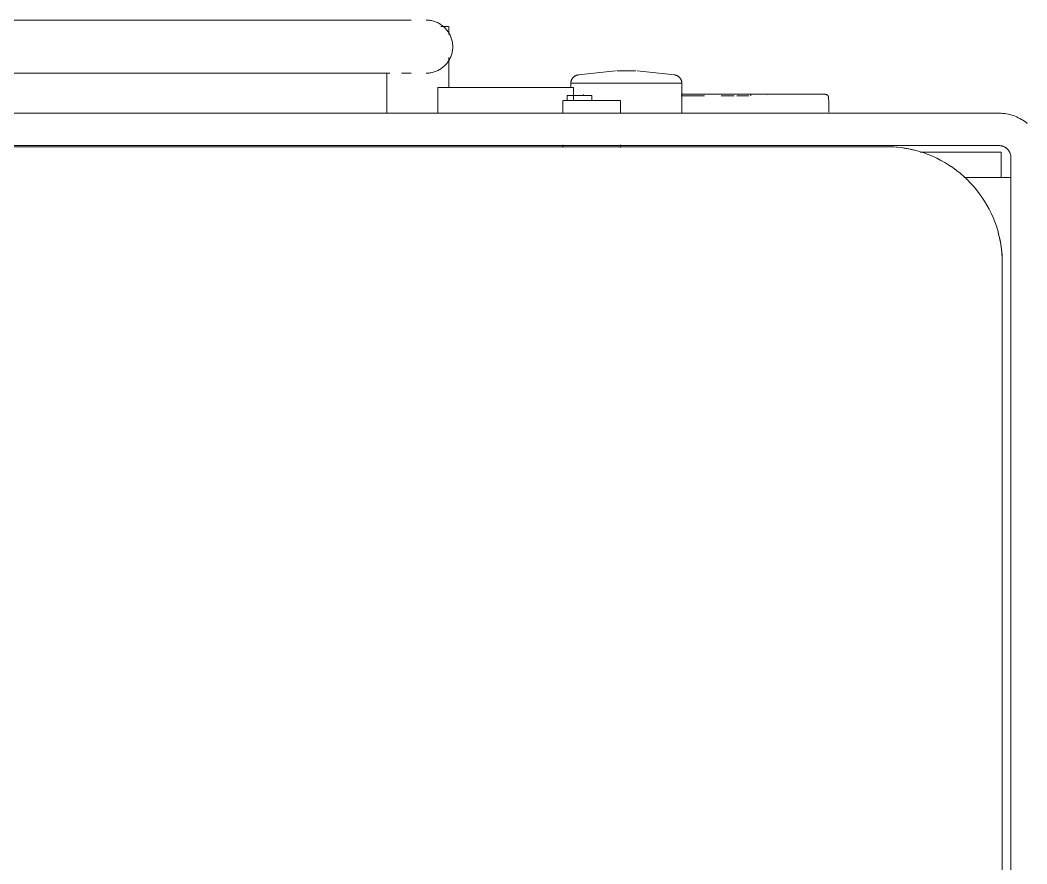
# Model space of a CAD drawing. Header units: millimetres. Extents: x -174154 to -170572, y -111302 to -109817.
# Drawn here: x -173984.46 to -173978.39, y -110588.12 to -110583.03 of the extents above; entities that cross this region are included whole.
import ezdxf

# ---------------------------------------------------------------- set-up
doc = ezdxf.new("R2010")
doc.units = ezdxf.units.MM
doc.linetypes.add('ACAD_ISO02W100', pattern=[15, 12, -3])
doc.layers.add('!Подложка', color=252, linetype='ACAD_ISO02W100', lineweight=25)
doc.layers.add('Специальное оборудование', color=7, linetype='Continuous', lineweight=18)

# ---------------------------------------------------------------- blocks, each defined once
blk = doc.blocks.new('Medical_All_ARJO_Enterprise-8000_Patient-Bed - Citadel-V11-В_АР_ПЭ_02 Этаж')
at = {"layer": 'Специальное оборудование'}
for p, q in [((-1123.24514918716, -431.5273510217552), (-1123.245149187152, 434.4726549387116)), ((-1117.989697186689, 370.0618254533338), (-1117.989697186698, -368.1182834874502)), ((-1123.245149187181, -419.4726645946502), (-1095.067204302863, -419.4726645946502)), ((-1117.320968282479, -419.4726645946412), (-1117.320968282479, -434.8968863487154)), ((-1104.976325260351, -434.8968863487249), (-1117.320968282499, -434.8968863487249)), ((-1080.48007701035, -434.8968863487249), (-1104.976325260351, -434.8968863487249)), ((-1068.556067498939, -434.8968863487249), (-1080.48007701035, -434.8968863487249)), ((7.479813300560068, -438.7704374405791), (-1116.002062768345, -438.7704374405705)), ((-1047.989697186696, -438.1182834874602), (-88.81389783995739, -438.1182834874602)), ((-887.8918846901078, -439.1509421443214), (-887.8918846901078, -437.702601858701)), ((-853.1774324313806, -439.172549897541), (-853.1774324313806, -437.6729026139432)), ((-1116.002062768345, -458.284264602941), (7.479813300560068, -458.284264602941)), ((-924.859438990025, -458.0457453869593), (-924.859438990025, -476.4934019171015)), ((-887.8918846901078, -466.0040140151984), (-887.8918846901078, -458.045745386972)), ((-853.1774324313806, -466.0040140151876), (-853.1774324313806, -458.0457453869593)), ((-777.779789808759, -473.7633090515685), (-777.779789808759, -458.0457453869763)), ((-747.1008585821855, -482.4568927287949), (-747.1008585821855, -458.0457453869679)), ((-870.2501949968703, -466.0040140151984), (-887.8918846901086, -466.0040140151984)), ((-870.5431504301696, -466.0040140151876), (-870.5431504301696, -468.9841568469864)), ((-853.230321317446, -466.0040140151984), (-870.2501949968699, -466.0040140151984)), ((-859.5972496980828, -473.7633090515685), (-859.5972496980828, -466.0040140151972)), ((-855.8129009594161, -468.9841568469864), (-855.8129009594161, -466.0040140151876)), ((-976.5693085711463, -468.766398707406), (-976.5693085711467, -468.7663987074064)), ((-966.4230721944496, -468.7663987073899), (-966.4230721944496, -469.6968793868855)), ((-957.9779692888379, -468.766398707406), (-965.2045003848573, -468.766398707406)), ((-965.2045003848579, -468.7663987074064), (-957.9779692888386, -468.7663987074064)), ((-958.6344733659985, -468.7663987074062), (-965.0551173377587, -468.7663987074063)), ((-965.0551173377588, -468.7663987074063), (-958.6344733659988, -468.7663987074063)), ((-961.3702870195001, -469.6968793868855), (-964.1149803146992, -469.6968793868855)), ((-948.5841199639415, -468.766398707406), (-956.2963392430536, -468.766398707406)), ((-948.7968963567853, -468.7663987074062), (-954.9018006492546, -468.7663987074062)), ((-938.4733891486901, -469.6968793868855), (-941.3841616700992, -469.6968793868855)), ((-924.4432083734714, -468.7663987074062), (-938.4733891487134, -468.7663987074062)), ((-924.4705962644342, -468.766398707406), (-938.4733891487133, -468.766398707406)), ((-938.4733891487134, -469.6968793869019), (-938.4733891487136, -469.696879386902)), ((-924.4583754541164, -469.6968793869019), (-938.4733891487134, -469.6968793869019)), ((-938.4733891487133, -469.6968793869016), (-938.473389148714, -469.696879386902)), ((-924.4870451771368, -469.6968793869016), (-938.4733891487133, -469.6968793869016)), ((-870.5431504301919, -468.9841568470008), (-865.084260245885, -468.9841568470008)), ((-855.8129009594348, -468.9841568470008), (-870.5431504301919, -468.9841568470008)), ((-865.778554311966, -469.6968793868855), (-865.6889094506005, -469.6968793868855)), ((-861.2717911437419, -468.9841568470008), (-855.8129009594348, -468.9841568470008)), ((-924.8594387543641, -476.4934019171154), (-921.5452694999507, -476.4934019171154)), ((-921.5452692481808, -476.4934019171154), (-917.5582253283445, -476.4934019171153)), ((-917.5582251592182, -476.4934019171153), (-912.2591727474351, -476.4934019171153)), ((-912.2591726459552, -476.4934019171153), (-891.3935029826058, -476.4934019171153)), ((-891.3935029826055, -476.4934019212277), (-857.9275672109187, -476.4934019212278)), ((-815.1241431545966, -473.7633090515685), (-859.5972496980826, -473.7633090515685)), ((-857.927567210847, -476.4934019171154), (-859.067891319732, -476.4934019171154)), ((-857.9275674464975, -476.4934019171015), (-857.9275674464975, -473.7633090515511)), ((-809.8814798874051, -473.7633090515685), (-815.1241431545966, -473.7633090515685)), ((-777.7797898087587, -473.7633090515685), (-809.8814798874051, -473.7633090515685)), ((-784.3059487952299, -473.7633090515598), (-784.3059487952299, -491.8434667671386)), ((-920.3982685182078, -481.3771038322641), (-897.9201035520786, -483.8392138481069)), ((-891.3935029826055, -483.8392138481172), (-897.0457048761352, -483.8392138481172)), ((-897.0457048761352, -483.8392138481172), (-891.3935029826055, -483.8392138481172)), ((-891.3935029826055, -483.8392138481172), (-885.7413010890757, -483.8392138481172)), ((-885.7413010890757, -483.8392138481172), (-891.3935029826055, -483.8392138481172)), ((-884.8669024131021, -483.8392138481069), (-862.3887374469642, -481.3771038322641)), ((-755.908819354402, -482.4568927288051), (-761.7204498810215, -482.4568927288051)), ((-761.7204498810215, -482.4568927288051), (-755.8434562922226, -482.4568927288051)), ((-741.3912284480075, -482.4568927288051), (-748.9340174764774, -482.4568927288051)), ((-748.8693771878013, -482.4568927288051), (-741.390050440329, -482.4568927288051)), ((-141.6566232634253, -482.4568927287949), (-741.3900504403134, -482.4568927287949)), ((-784.3059487952299, -505.7002009607752), (-784.3059487952299, -510.5919744374369)), ((-784.1882436161899, -510.5919744374445), (-784.2419494709152, -510.5919744374445)), ((-779.6014472363887, -510.5919744374445), (-784.18824361619, -510.5919744374445)), ((-741.390050440329, -514.4575834274287), (-761.7204498810215, -514.4575834274287)), ((-761.7204498810215, -514.4575834274287), (-741.3912284480076, -514.4575834274287)), ((-741.3900504403134, -514.4575834274169), (-141.6566232634253, -514.4575834274169))]:
    blk.add_line(p, q, dxfattribs=at)
at = {"layer": 'Специальное оборудование', "flags": 128}
for points in [[(-1117.989697186698, -368.1182834874502), (-1117.933704652965, -370.9175368805203), (-1117.765816627879, -373.7123120652981), (-1117.486301696463, -376.4981379976795), (-1117.09560702299, -379.2705579504499), (-1116.594357635586, -382.0251366431067), (-1115.983355426337, -384.7574673373504), (-1115.263577868449, -387.4631788869395), (-1114.436176452463, -390.1379427305865), (-1113.502474844145, -392.7774798167113), (-1112.463966766899, -395.3775674490586), (-1111.322313612095, -397.9340460420735), (-1110.079341781247, -400.442825775354), (-1108.737039764134, -402.899893136516), (-1107.297554957638, -405.3013173419113), (-1105.763190230372, -407.643256625105), (-1104.136400238592, -409.9219643828228), (-1102.419787499267, -412.1337951687501), (-1100.616098226557, -414.275210525456), (-1098.728217938562, -416.342784645198), (-1096.759166840995, -418.3332098504256), (-1094.712094995591, -420.2433018854223), (-1092.5902772806, -422.0700050103814), (-1090.397108151738, -423.8103968900049), (-1088.136096211772, -425.4616932685277), (-1085.810858597474, -427.0212524240081), (-1083.425115192995, -428.4865793944904), (-1080.982682678863, -429.8553299694011), (-1078.487468426064, -431.1253144398118), (-1075.943464245138, -432.2945011014805), (-1073.354740000069, -433.3610195051589), (-1070.725437097412, -434.3231634489271), (-1068.05976186093, -435.179393707703), (-1065.361978802365, -435.9283404957345), (-1062.636403799095, -436.5688056579236), (-1059.887397189715, -437.0997645866485), (-1057.119356798363, -437.5203678608697), (-1054.336710899192, -437.8299426050934), (-1051.543911132046, -438.0279935657496), (-1048.745425380772, -438.1142039035572), (-1047.989697186696, -438.1182834874602)], [(-1133.05026087182, -452.1499445981149), (-1132.211940345393, -452.8151948141176), (-1131.347687472774, -453.4463890212214), (-1130.458884874168, -454.0425174433419), (-1129.546954444168, -454.602626402153), (-1128.613355076907, -455.1258198428298), (-1127.659580332216, -455.6112607674607), (-1126.687156046218, -456.0581725741217), (-1125.697637890347, -456.465840299262), (-1124.692608882565, -456.8336117614984), (-1123.673676854879, -457.1608986049183), (-1122.642471881183, -457.4471772404118), (-1121.600643669446, -457.6919896832219), (-1120.549858922564, -457.8949442856557), (-1119.491798671989, -458.055716363666), (-1118.428155588411, -458.1740487162114), (-1117.360631273843, -458.2497520367638), (-1116.290933539484, -458.2827052161638), (-1116.002062768345, -458.284264602941)], [(-1116.002062768345, -438.7704374405705), (-1116.291708971686, -438.764643743996), (-1116.580891802902, -438.7472719229306), (-1116.869148631122, -438.7183497685963), (-1117.156018306946, -438.6779235502594), (-1117.441041900061, -438.6260579412583), (-1117.723763433534, -438.5628359154898), (-1118.003730613222, -438.4883586147189), (-1118.28049555136, -438.4027451867294), (-1118.553615483079, -438.3061325947472), (-1118.822653474758, -438.1986753983211), (-1119.087179123002, -438.0805455060296), (-1119.346769243198, -437.9519319004938), (-1119.601008546542, -437.813040336067), (-1119.849490304371, -437.6640930096078), (-1120.091816998883, -437.5053282050752), (-1120.327600959062, -437.3369999122809), (-1120.556464980861, -437.1593774205805), (-1120.778042930678, -436.9727448880914), (-1120.991980331049, -436.7774008870187), (-1121.197934927793, -436.5736579261282), (-1121.395577237472, -436.3618419506695), (-1121.584591074547, -436.1422918210405), (-1121.764674057216, -435.9153587705831), (-1121.935538091113, -435.6814058437997), (-1122.096909830238, -435.4408073154437), (-1122.248531114225, -435.193948091849), (-1122.390159381364, -434.941223095108), (-1122.521568056644, -434.6830366313011), (-1122.642546914216, -434.4198017436961), (-1122.752902413713, -434.1519395519645), (-1122.852458009895, -433.8798785784658), (-1122.941054435018, -433.6040540627054), (-1123.018549953712, -433.3249072651032), (-1123.084820589682, -433.042884760973), (-1123.139760324049, -432.7584377261418), (-1123.183281264958, -432.4720212152061), (-1123.215313788178, -432.18409343349), (-1123.235806648511, -431.8951150040047), (-1123.244727061748, -431.6055482305962), (-1123.24514918716, -431.5273510217552)], [(-1013.256322613563, -467.8489315748376), (-1013.424524546428, -464.8538001774439), (-1013.472818625304, -461.8543382823883), (-1013.40112758997, -458.8553443888791)], [(-1011.262110956755, -469.6968793868941), (-1011.342089625118, -469.6952796002156), (-1011.421940344682, -469.690482799506), (-1011.501535371326, -469.682496658603), (-1011.580747369979, -469.6713339536407), (-1011.659449618346, -469.6570125425707), (-1011.737516209605, -469.6395553366006), (-1011.814822253875, -469.6189902635233), (-1011.891244077983, -469.5953502230599), (-1011.966659423303, -469.5686730342495), (-1012.04094764137, -469.5390013748957), (-1012.113989886884, -469.5063827133365), (-1012.185669307836, -469.4708692324539), (-1012.255871232442, -469.4325177462492), (-1012.324483352586, -469.3913896089171), (-1012.391395903544, -469.3475506167117), (-1012.456501839474, -469.3010709026576), (-1012.519697004792, -469.2520248243991), (-1012.580880300694, -469.2004908451717), (-1012.639953846966, -469.146551408371), (-1012.696823138554, -469.090292805591), (-1012.751397196696, -469.0318050385795), (-1012.803588714546, -468.9711816752948), (-1012.853314196817, -468.9085197001845), (-1012.900494093355, -468.8439193590406), (-1012.94505292637, -468.7774839986316), (-1012.98691941124, -468.7093199013613), (-1013.026026570519, -468.6395361152415), (-1013.062311841108, -468.5682442794551), (-1013.095717174294, -468.4955584457092), (-1013.126189128687, -468.4215948958451), (-1013.153678955655, -468.3464719557764), (-1013.178142677328, -468.2703098061599), (-1013.199541156992, -468.1932302902002), (-1013.217840161622, -468.1153567186811), (-1013.233010416728, -468.0368136726939), (-1013.245027653135, -467.9577268043718), (-1013.253872645828, -467.8782226358235), (-1013.256322613563, -467.8489315748376)], [(-999.7229865714278, -469.6968793868855), (-1001.246690531606, -469.6968793868855), (-1002.669970600483, -469.6968793868855), (-1003.99054983359, -469.6968793868855), (-1005.20631558584, -469.6968793868855), (-1006.315322891392, -469.6968793868855), (-1007.315797575138, -469.6968793868855), (-1008.206139090989, -469.6968793868855), (-1008.984923082466, -469.6968793868855), (-1009.6509036613, -469.6968793868941), (-1010.203015400654, -469.6968793868941), (-1010.640375039494, -469.6968793868941), (-1010.962282895715, -469.6968793868941), (-1011.168223985423, -469.6968793868941), (-1011.257868846788, -469.6968793868941), (-1011.262110956755, -469.6968793868941)], [(-1011.262110956755, -469.6968793868941), (-1011.203887743019, -469.6968793868941), (-1011.029311246552, -469.6968793868941), (-1010.738660752498, -469.6968793868941), (-1010.332401239646, -469.6968793868941), (-1009.811182636548, -469.6968793868941), (-1009.175838781794, -469.6968793868855), (-1008.427386090016, -469.6968793868855), (-1007.567021925853, -469.6968793868855), (-1006.596122688431, -469.6968793868855), (-1005.516241609422, -469.6968793868855), (-1004.329106268191, -469.6968793868855), (-1003.036615828035, -469.6968793868855), (-1001.640837997948, -469.6968793868855), (-1000.144005724703, -469.6968793868855), (-998.5485136206297, -469.6968793868855), (-996.8569141327596, -469.6968793868855), (-995.0719134593946, -469.6968793868855), (-993.1963672208307, -469.6968793868855), (-991.2332758909744, -469.6968793868855), (-989.1857799971674, -469.6968793868855), (-987.0571550960718, -469.6968793868855), (-984.8508065334515, -469.6968793868855), (-982.570263996328, -469.6968793868855), (-980.2191758662788, -469.6968793868855), (-977.8013033827835, -469.6968793868855), (-975.3205146260177, -469.6968793868855), (-972.7807783287774, -469.6968793868855), (-970.1861575273873, -469.6968793868855), (-967.5408030616128, -469.6968793868855), (-964.8489469342853, -469.6968793868855), (-962.1148955409998, -469.6968793868855), (-959.3430227807327, -469.6968793868855), (-956.5377630586054, -469.6968793868855), (-953.7036041917536, -469.6968793868855), (-950.8450802297702, -469.6968793868855), (-947.9667642012117, -469.6968793868855), (-945.0732607977126, -469.6968793868855), (-942.1691990074742, -469.6968793868855), (-939.2592247098571, -469.6968793868855), (-938.4733891486901, -469.6968793868855)], [(-938.4733891486901, -469.6968793868855), (-935.5626166272897, -469.6968793868855), (-932.656500720994, -469.6968793868855), (-929.7596905953102, -469.6968793868855), (-926.8768205284882, -469.6968793868855), (-924.7396310205671, -469.6968793868855)], [(-865.4955566705485, -469.6879186015816), (-865.5753282714478, -469.6938883923714), (-865.6552747915389, -469.6966633947427)], [(-920.3982685182251, -481.3771038322641), (-920.5966236595585, -481.351610600665), (-920.7938006805772, -481.3182056708946), (-920.989484140111, -481.2769424837192), (-921.1833609863668, -481.2278870514291), (-921.3751210577497, -481.1711178522643), (-921.56445757905, -481.1067257048267), (-921.7510676522338, -481.034813622812), (-921.9346527409691, -480.9554966502061), (-922.1149191483006, -480.8689016772579), (-922.2915784864231, -480.7751672374462), (-922.4643481380698, -480.6744432858819), (-922.6329517086741, -480.5668909594052), (-922.7971194684741, -480.4526823187765), (-922.9565887840827, -480.3320000734724), (-923.1111045386052, -480.2050372893374), (-923.2604195397944, -480.0719970797503), (-923.404294915521, -479.9330922806427), (-923.5425004958535, -479.7885451100975), (-923.6748151813539, -479.6385868127185), (-923.8010272967598, -479.4834572898086), (-923.9209349295918, -479.3234047155163), (-924.0343462532301, -479.1586851398122), (-924.1410798337461, -478.9895620788714), (-924.2409649201808, -478.8163060935174), (-924.3338417176957, -478.6391943563784), (-924.4195616432419, -478.4585102084318), (-924.4979875632017, -478.2745427057935), (-924.5689940128647, -478.0875861572128), (-924.6324673970431, -477.8979396532852), (-924.6883061718559, -477.7059065879544), (-924.7364210071753, -477.511794173172), (-924.7767349295314, -477.315912947388), (-924.8091834452637, -477.1185762787747), (-924.8337146436451, -476.9200998639202), (-924.8502892800117, -476.720801222718), (-924.8588808384645, -476.5209991905115), (-924.859438754419, -476.4934019129953)], [(-857.9275672108915, -476.4934019212164), (-857.9350556191955, -476.6932483389771), (-857.9505297627604, -476.8926354444549), (-857.9739648862476, -477.0912442608237), (-858.0053234984753, -477.2887570563374), (-858.0445554323318, -477.484857852655), (-858.0915979251155, -477.6792329303391), (-858.1463757188517, -477.8715713307267), (-858.2088011807681, -478.0615653534154), (-858.2787744434437, -478.2489110484825), (-858.3561835645794, -478.433308702788), (-858.4409047060868, -478.6144633194423), (-858.532802332236, -478.792085089676), (-858.6317294264101, -478.9658898565411), (-858.737527726374, -479.1355995695248), (-858.8500279773966, -479.3009427292521), (-858.9690502030887, -479.4616548219591), (-859.0944039932812, -479.6174787425723), (-859.2258888086482, -479.7681652060692), (-859.363294301531, -479.9134731462241), (-859.5064006524578, -480.0531701013688), (-859.6549789217989, -480.1870325861539), (-859.8087914160004, -480.314846449172), (-859.9675920678965, -480.4364072154907), (-860.1311268303178, -480.5515204138251), (-860.2991340825229, -480.6600018876157), (-860.4713450487557, -480.7616780896374), (-860.6474842282134, -480.8563863596725), (-860.8272698357738, -480.9439751846847), (-861.0104142528137, -481.0243044412259), (-861.1966244873416, -481.0972456196409), (-861.3856026427057, -481.1626820295876), (-861.5770463941676, -481.2205089867746), (-861.7706494725634, -481.2706339804164), (-861.9661021542701, -481.3129768212133), (-862.1630917566741, -481.3474697696412), (-862.3613031384733, -481.3740576443503), (-862.3887374469556, -481.3771038322641)], [(-770.7531145745012, -514.4575834274169), (-771.3929577317731, -514.4447848577532), (-772.0317772764917, -514.4064096237353), (-772.6685512336497, -514.3425191175534), (-773.3022609007603, -514.2532155503773), (-773.9318924775359, -514.1386417888872), (-774.556438687765, -513.9989811266407), (-775.1749003907554, -513.834456990911), (-775.7862881796993, -513.6453325852191), (-776.389623964565, -513.4319104682717), (-776.9839425367954, -513.1945320699286), (-777.5682931134525, -512.9335771449871), (-778.1417408582887, -512.649463165667), (-778.7033683772133, -512.3426446537077), (-779.252277186028, -512.0136124532872), (-779.7875891477026, -511.6628929457448), (-780.3084478773313, -511.2910472074734), (-780.8140201120365, -510.8986701123276), (-781.3034970440827, -510.4863893799562), (-781.7760956148164, -510.054864571586), (-782.231059767326, -509.60478603485), (-782.6676616560225, -509.136873799393), (-783.085202811024, -508.6518764249868), (-783.4830152555547, -508.1505698039745), (-783.8604625745597, -507.6337559200014), (-784.2169409328528, -507.1022615650255), (-784.5518800411025, -506.5569370166517), (-784.8647440681783, -505.9986546778077), (-785.155032498391, -505.4283076811716), (-785.4222809321742, -504.846808460237), (-785.6660618290258, -504.2550872897384), (-785.8859851915424, -503.6540907972979), (-786.0816991892461, -503.0447804491179), (-786.2528907214845, -502.428131011764), (-786.3992859183309, -501.805128992793), (-786.5206505787032, -501.1767710625475), (-786.6167905450191, -500.5440624596473), (-786.6875520138656, -499.9080153829145), (-786.7328217819753, -499.2696473719756), (-786.7525274273592, -498.62997967947), (-786.7466374252168, -497.9900356372546), (-786.7151611982769, -497.3508390192731), (-786.65814910181, -496.7134124037676), (-786.5756923429769, -496.0787755373518), (-786.4679228350228, -495.4479437036071), (-786.3350129861611, -494.8219260989284), (-786.1771754238067, -494.2017242179271), (-785.9946626543731, -493.5883302512977), (-785.7877666593897, -492.9827254985431), (-785.5568184282744, -492.3858787980859), (-785.3021874289504, -491.7987449773299), (-785.0242810166964, -491.2222633251248), (-784.7235437824933, -490.6573560891537), (-784.4004568417554, -490.1049270004702), (-784.0555370646616, -489.5658598277756), (-783.689336249288, -489.041016963567), (-783.3024402388187, -488.5312380444429), (-782.8954679843212, -488.0373386079503), (-782.4690705546062, -487.5601087878154), (-782.0239300945973, -487.1003120499438), (-781.5607587340681, -486.658683971033), (-781.0802974483805, -486.2359310618073), (-780.583314873117, -485.8327296367302), (-780.0706060743773, -485.449724732081), (-779.5429912768594, -485.0875290739918), (-779.0013145516849, -484.7467220982614), (-778.4464424660806, -484.4278490233439), (-777.8792626969974, -484.1314199781285), (-777.300682611081, -483.8579091858746), (-776.7116278130499, -483.607754205485), (-776.1130406649218, -483.3813552315669), (-775.5058787784294, -483.1790744541975), (-774.891113483092, -483.001235479443), (-774.2697282722233, -482.8481228117563), (-773.6427172296037, -482.719981398714), (-773.0110834391553, -482.6170162392787), (-772.3758373801936, -482.5393920556979), (-771.7379953109064, -482.4872330301347), (-771.0985776425453, -482.4606226058958), (-770.7531145745012, -482.4568927287949)]]:
    blk.add_lwpolyline(points, dxfattribs=at)
at = {"layer": 'Специальное оборудование'}
for radius, start, end in [(70.0000000000002, 180.0000000000001, 195.0000000000001), (70.00000000000003, 255, 270.0000000000001)]:
    blk.add_arc((-1047.989697186717, -368.1182834874621), radius, start, end, dxfattribs=at)
blk = doc.blocks.new('A$C02fe7d8c')
at = {"layer": 'Специальное оборудование', "color": 251, "lineweight": 20, "true_color": 0x636466, "rotation": 180}
blk.add_blockref('Medical_All_ARJO_Enterprise-8000_Patient-Bed - Citadel-V11-В_АР_ПЭ_02 Этаж', (13722.95815949232, 3661.379919366625), dxfattribs=at)

msp = doc.modelspace()

# ---------------------------------------------------------------- block references
at = {"layer": '!Подложка', "ltscale": 20, "xscale": 0.01, "yscale": 0.01, "zscale": 0.01}
msp.add_blockref('A$C02fe7d8c', (-174126.9501441634, -110624.7877293258), dxfattribs=at)

doc.saveas('drawing.dxf')
